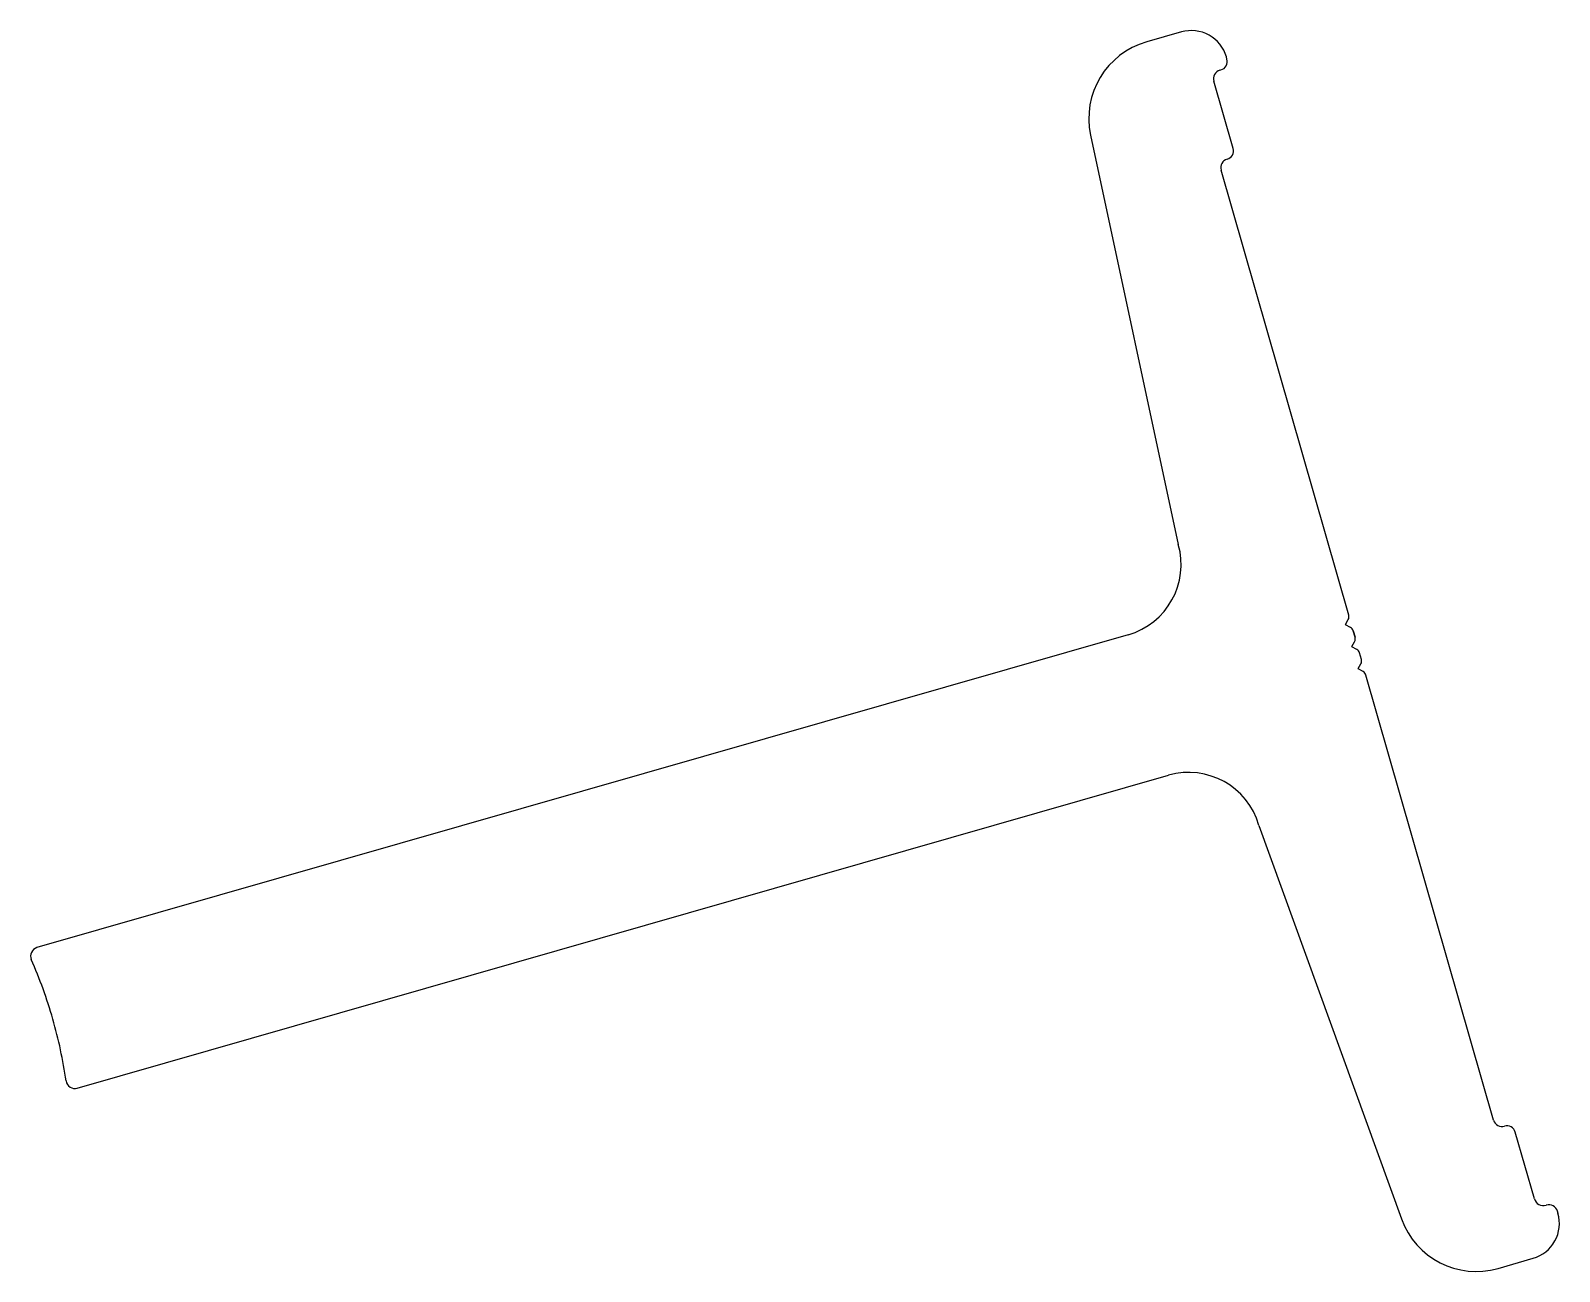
# Model space of a CAD drawing. Extents: x -34.2 to 32.3, y 5.5 to 59.4.
import ezdxf

# ---------------------------------------------------------------- set-up
doc = ezdxf.new("R2010")
doc.units = 0
doc.layers.add('1', color=7, linetype='CONTINUOUS')

msp = doc.modelspace()

# ---------------------------------------------------------------- linework, layer by layer
at = {"layer": '1', "linetype": 'CONTINUOUS'}
for p, q in [((15.833, 59.323), (14.326, 58.891)), ((17.815, 58.144), (17.787, 58.239)), ((18.08, 54.267), (17.243, 57.187)), ((17.504, 57.658), (17.554, 57.672)), ((11.888, 54.842), (15.701, 37.059)), ((17.819, 53.796), (17.819, 53.796)), ((23.103, 33.984), (17.558, 53.324)), ((23.103, 33.984), (23.103, 33.984)), ((22.964, 33.582), (23.082, 33.794)), ((23.179, 33.454), (22.968, 33.571)), ((23.379, 33.023), (23.298, 33.304)), ((23.298, 33.304), (23.379, 33.023)), ((23.379, 33.023), (23.298, 33.304)), ((23.298, 33.304), (23.379, 33.023)), ((23.379, 33.023), (23.298, 33.304)), ((13.525, 33.132), (-33.881, 19.539)), ((23.24, 32.621), (23.357, 32.833)), ((23.455, 32.493), (23.243, 32.61)), ((23.655, 32.062), (23.574, 32.343)), ((23.516, 31.66), (23.633, 31.872)), ((23.73, 31.532), (23.519, 31.649)), ((29.395, 12.042), (23.85, 31.382)), ((-32.13, 13.435), (15.275, 27.028)), ((19.202, 24.851), (25.392, 7.75)), ((29.867, 11.78), (29.867, 11.78)), ((31.167, 8.627), (30.338, 11.519)), ((31.696, 8.352), (31.674, 8.346)), ((32.195, 7.995), (32.167, 8.091)), ((29.592, 5.605), (31.111, 6.04))]:
    msp.add_line(p, q, dxfattribs=at)
for centre, radius, start, end in [((16.268, 57.804), 1.58, 15.9999, 106), ((15.266, 55.567), 3.454, 105.78945, 192.10352), ((17.449, 58.039), 0.381, 285.9999, 15.9999), ((17.609, 57.292), 0.381, 105.9999, 196), ((17.924, 53.429), 0.381, 106, 196), ((17.714, 54.162), 0.381, 286, 16), ((12.649, 36.184), 3.175, 286, 16), ((22.863, 33.915), 0.25, 331, 16), ((22.971, 33.578), 0.008, 151, 241), ((23.058, 33.235), 0.25, 16, 61), ((23.247, 32.617), 0.008, 151, 241), ((23.139, 32.954), 0.25, 331, 16), ((23.334, 32.274), 0.25, 16, 61), ((23.414, 31.993), 0.25, 331, 16), ((23.523, 31.656), 0.008, 151, 241), ((23.609, 31.313), 0.25, 16, 61), ((16.15, 23.976), 3.175, 16, 106), ((-33.776, 19.173), 0.381, 105.9999, 203.75674), ((-52.723, 10.833), 20.32, 16, 23.75685), ((-52.723, 10.833), 20.32, 8.24319, 16.00003), ((-32.235, 13.801), 0.381, 188.24315, 286), ((29.762, 12.147), 0.381, 196, 286), ((29.972, 11.414), 0.381, 16, 106), ((30.675, 7.56), 1.58, 286, 16.0001), ((31.561, 8.74), 0.41, 196, 286.0001), ((31.801, 7.986), 0.381, 16.0001, 106.0001), ((28.64, 8.925), 3.454, 199.89648, 286)]:
    msp.add_arc(centre, radius, start, end, dxfattribs=at)

doc.saveas('drawing.dxf')
